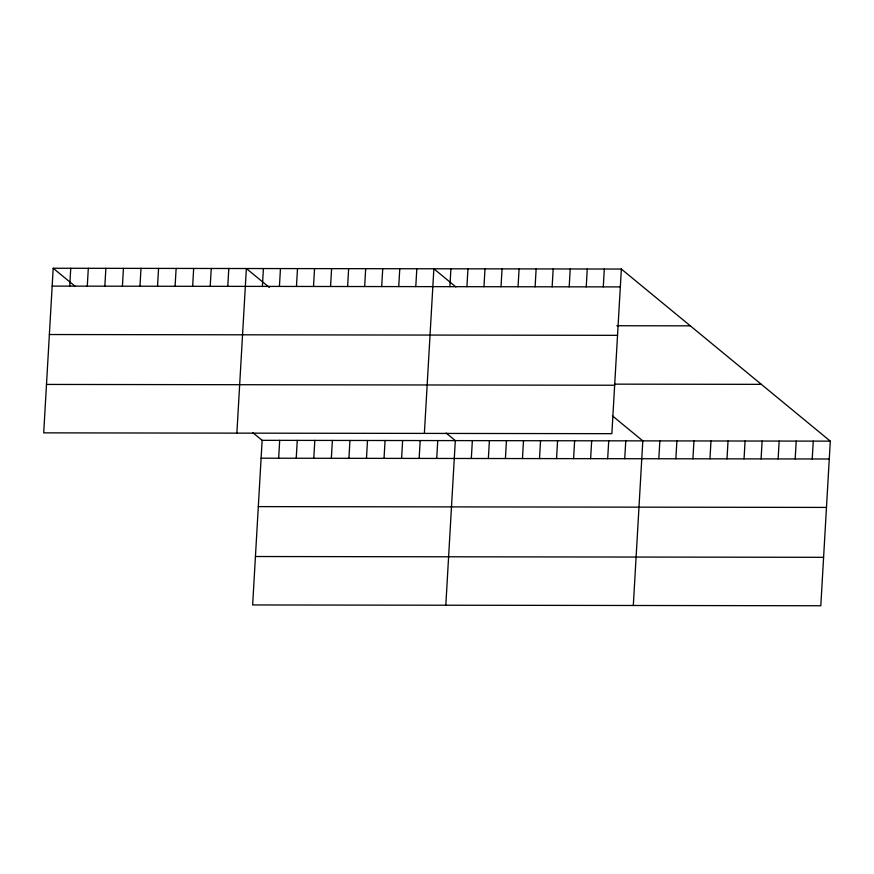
<?xml version="1.0" encoding="UTF-8"?>
<svg xmlns="http://www.w3.org/2000/svg" width="874" height="874" viewBox="0 0 874 874"><rect width="100%" height="100%" fill="white"/><g stroke="black" fill="none" stroke-linecap="round" stroke-linejoin="round"><path stroke-width="1.31" d="M53.194 268.252L43.7 432.859L611.866 433.668L621.359 269.05L53.194 268.252L75.251 286.421M69.723 286.126L70.75 268.274M87.28 286.148L88.318 268.296M104.847 286.18L105.874 268.318M122.404 286.202L123.442 268.351M139.971 286.224L140.998 268.373M157.528 286.246L158.565 268.394M175.095 286.279L176.122 268.427M192.651 286.301L193.678 268.449M210.219 286.322L211.246 268.471M227.775 286.355L228.802 268.493M236.876 433.133L246.37 268.526L269.356 287.448M262.386 286.399L263.413 268.547M252.936 432.761L262.134 440.332L252.641 604.95L820.806 605.748L830.3 441.141L621.359 269.05M279.429 286.421L280.456 268.569M278.664 458.216L279.691 440.365M296.472 286.443L297.499 268.591M296.231 458.238L297.258 440.387M313.515 286.475L314.553 268.624M313.788 458.26L314.815 440.409M330.558 286.497L331.596 268.646M331.355 458.293L332.382 440.441M347.612 286.519L348.639 268.668M348.912 458.315L349.939 440.463M364.655 286.541L365.682 268.689M366.479 458.337L367.506 440.485M381.698 286.574L382.725 268.711M384.036 458.369L385.063 440.507M398.741 286.596L399.768 268.744M401.592 458.391L402.63 440.54M415.784 286.617L416.822 268.766M419.159 458.413L420.186 440.562M424.371 433.395L433.865 268.788L455.922 286.956M436.716 458.435L437.754 440.583M449.881 286.661L450.908 268.81M445.816 605.223L455.31 440.605L446.122 433.034M466.924 286.694L467.951 268.831M471.326 458.489L472.353 440.638M483.967 286.716L484.994 268.864M488.369 458.511L489.396 440.66M501.01 286.738L502.047 268.886M505.412 458.533L506.45 440.682M518.053 286.759L519.09 268.908M522.466 458.555L523.493 440.704M535.106 286.781L536.133 268.93M539.509 458.588L540.536 440.736M552.149 286.814L553.176 268.952M556.552 458.61L557.579 440.758M569.192 286.836L570.219 268.984M573.595 458.632L574.622 440.78M586.236 286.858L587.262 269.006M590.638 458.653L591.665 440.802M603.279 286.88L604.316 269.028M607.681 458.686L608.719 440.824M624.735 458.708L625.762 440.857M633.311 605.485L642.805 440.878L612.466 415.893M658.821 458.752L659.848 440.9M675.864 458.774L676.891 440.922M692.907 458.806L693.945 440.944M709.961 458.828L710.988 440.977M727.004 458.85L728.031 440.999M744.047 458.872L745.074 441.02M761.09 458.894L762.117 441.042M778.133 458.926L779.16 441.064M795.176 458.948L796.214 441.097M812.23 458.97L813.257 441.119M52.167 286.104L620.332 286.901M616.88 325.74L690.307 325.838M49.37 334.534L617.536 335.332M614.498 384.145L761.352 384.352M46.497 384.429L614.662 385.237M262.134 440.332L830.3 441.141M261.108 458.195L829.273 458.992M258.311 506.614L826.476 507.423M255.437 556.519L823.603 557.317"/></g></svg>
